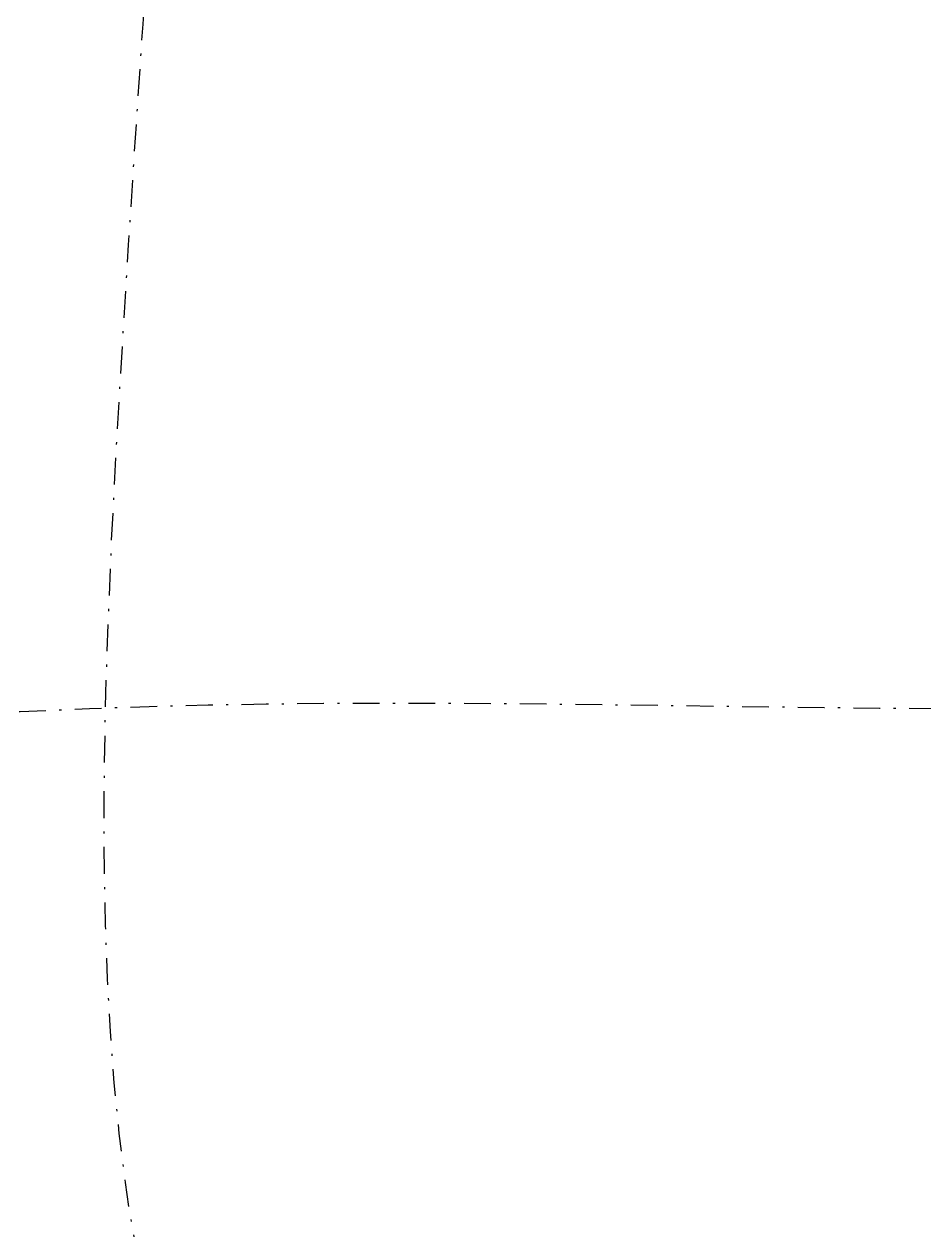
# Model space of a CAD drawing. Header units: millimetres. Extents: x 1656 to 13639, y -9236 to 5710.
# Drawn here: x 3487.8 to 3530.5, y 1991.5 to 2048.7 of the extents above; entities that cross this region are included whole.
import ezdxf

# ---------------------------------------------------------------- set-up
doc = ezdxf.new("R2010")
doc.units = ezdxf.units.MM
doc.linetypes.add('DASHDOT', pattern=[25.4, 12.7, -6.35, 0, -6.35])
doc.layers.add('01 Черновое', color=254, linetype='Continuous')

msp = doc.modelspace()

# ---------------------------------------------------------------- hatches: boundary and pattern name
at = {"layer": '01 Черновое'}
h = msp.add_hatch(dxfattribs=at)
h.set_pattern_fill('ANSI36', color=256, scale=10)
h.set_pattern_definition([(45, (0, -8355.456), (16.83798, 61.73926), [79.375, -15.875, 0, -15.875])])
edge = h.paths.add_edge_path()
edge.add_spline(control_points=[(3002.679, 2460.106), (2986.07, 2461.133), (2946.445, 2459.981), (2919.768, 2489.61), (2904.625, 2506.43)], knot_values=[86.525516, 86.525516, 86.525516, 86.525516, 135.316812, 199.377856, 199.377856, 199.377856, 199.377856], degree=3, periodic=0)
edge.add_spline(control_points=[(2904.625, 2506.43), (2940.699, 2291.991), (2989.332, 2002.896), (2880.476, 1661.372), (2924.501, 1536.724), (2943.101, 1484.061)], knot_values=[0, 0, 0, 0, 643.053043, 866.933826, 1030.723237, 1030.723237, 1030.723237, 1030.723237], degree=3, periodic=0)
edge.add_spline(control_points=[(2943.101, 1484.061), (3125.3, 1506.759), (3433.096, 1545.104), (3804.5, 1469.776), (3992.238, 1498.268), (4055.236, 1509.299)], knot_values=[0, 0, 0, 0, 547.61616, 925.111178, 1115.896728, 1115.896728, 1115.896728, 1115.896728], degree=3, periodic=0)
edge.add_spline(control_points=[(4055.236, 1509.299), (4057.404, 1522.174), (4059.572, 1535.05), (4061.74, 1547.925), (4061.74, 1547.926), (4061.741, 1547.927), (4061.741, 1547.929)], knot_values=[667.946114, 667.946114, 667.946114, 667.946114, 706.968447, 706.968447, 706.968447, 706.971819, 706.971819, 706.971819, 706.971819], degree=3, periodic=0)
edge.add_line((4061.741, 1547.929), (3002.679, 1547.929))
edge.add_line((3002.679, 1547.929), (3002.679, 2460.106))

# ---------------------------------------------------------------- linework, layer by layer
at = {"layer": '01 Черновое', "linetype": 'DASHDOT', "ltscale": 0.1, "start_tangent": (-1, 0), "end_tangent": (0, 1)}
for points in [[(3533.681, 1969.257), (3507.791, 1969.257), (3492.505, 2034.642), (3500.116, 2131.042), (3505.689, 2234.543)], [(3533.681, 2016.257), (3490.874, 2016.257), (3393.857, 2026.09), (3387.029, 2114.139), (3387.029, 2226.749)], [(3533.681, 2016.257), (3490.874, 2016.257), (3393.857, 2026.09), (3387.029, 2114.139), (3387.029, 2226.749)], [(3533.681, 2016.257), (3490.874, 2016.257), (3393.857, 2026.09), (3387.029, 2114.139), (3387.029, 2226.749)]]:
    msp.add_spline(points, degree=3, dxfattribs=at)

doc.saveas('drawing.dxf')
